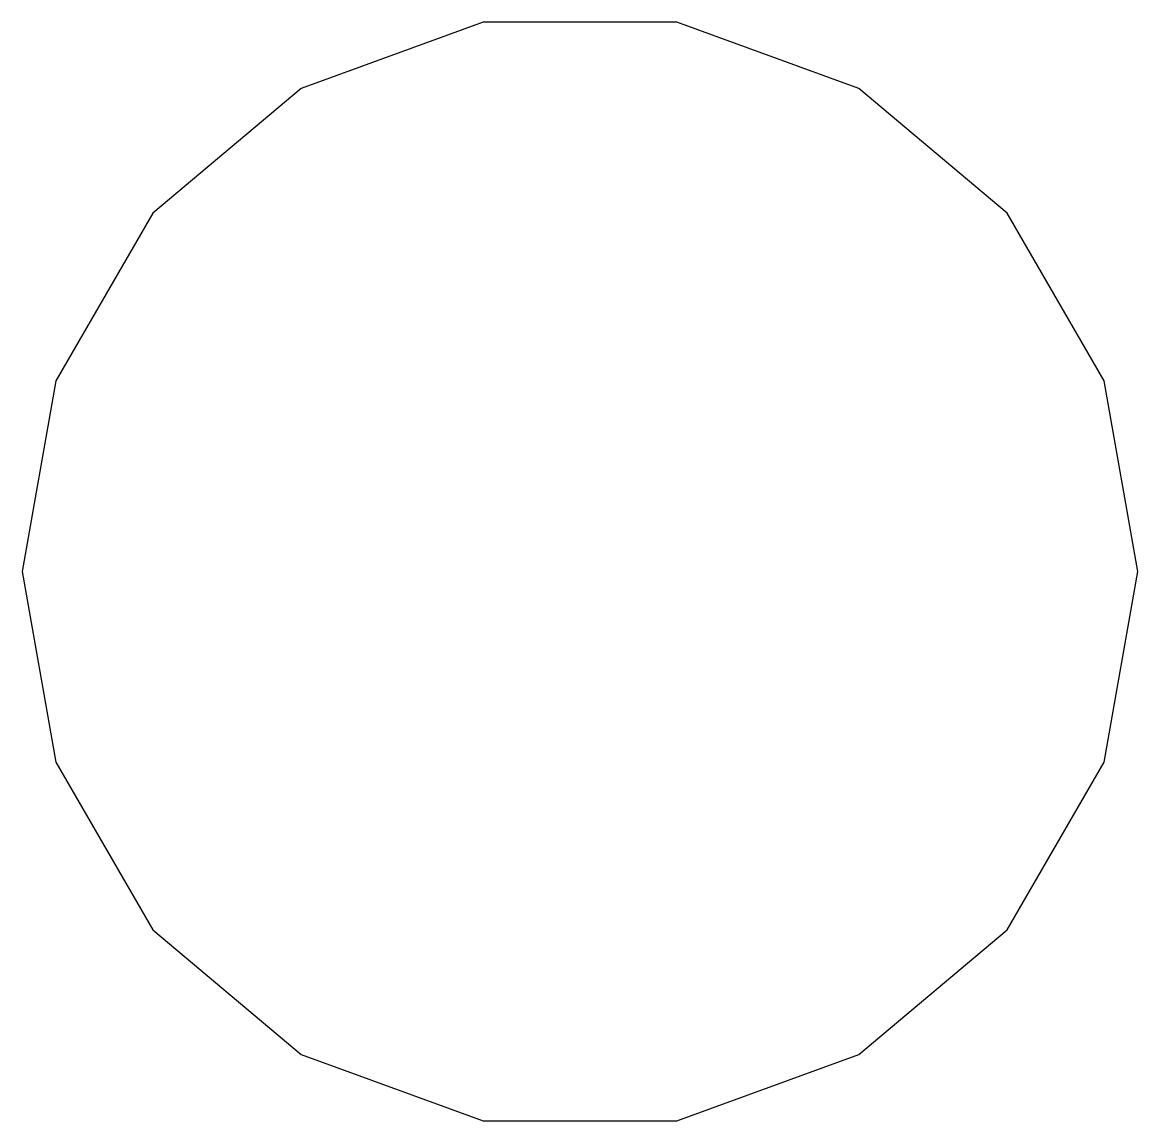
# Model space of a CAD drawing. Header units: metres. Extents: x -30.4 to 30.4, y -25.9 to 25.9.
# Drawn here: x -30.375 to -27.625, y -25.854 to -23.146 of the extents above.
import ezdxf

# ---------------------------------------------------------------- set-up
doc = ezdxf.new("R2010")
doc.units = ezdxf.units.M

msp = doc.modelspace()

# ---------------------------------------------------------------- linework, layer by layer
for p, q in [((-29.2388, -23.1459), (-29.6875, -23.3092)), ((-28.7612, -23.1459), (-29.2388, -23.1459)), ((-28.3125, -23.3092), (-28.7612, -23.1459)), ((-29.6875, -23.3092), (-30.0533, -23.6162)), ((-27.9467, -23.6162), (-28.3125, -23.3092)), ((-30.0533, -23.6162), (-30.2921, -24.0297)), ((-27.7079, -24.0297), (-27.9467, -23.6162)), ((-30.2921, -24.0297), (-30.375, -24.5)), ((-27.625, -24.5), (-27.7079, -24.0297)), ((-30.375, -24.5), (-30.2921, -24.9703)), ((-27.7079, -24.9703), (-27.625, -24.5)), ((-30.2921, -24.9703), (-30.0533, -25.3838)), ((-27.9467, -25.3838), (-27.7079, -24.9703)), ((-30.0533, -25.3838), (-29.6875, -25.6908)), ((-28.3125, -25.6908), (-27.9467, -25.3838)), ((-29.6875, -25.6908), (-29.2388, -25.8541)), ((-28.7612, -25.8541), (-28.3125, -25.6908)), ((-29.2388, -25.8541), (-28.7612, -25.8541))]:
    msp.add_line(p, q)

doc.saveas('drawing.dxf')
